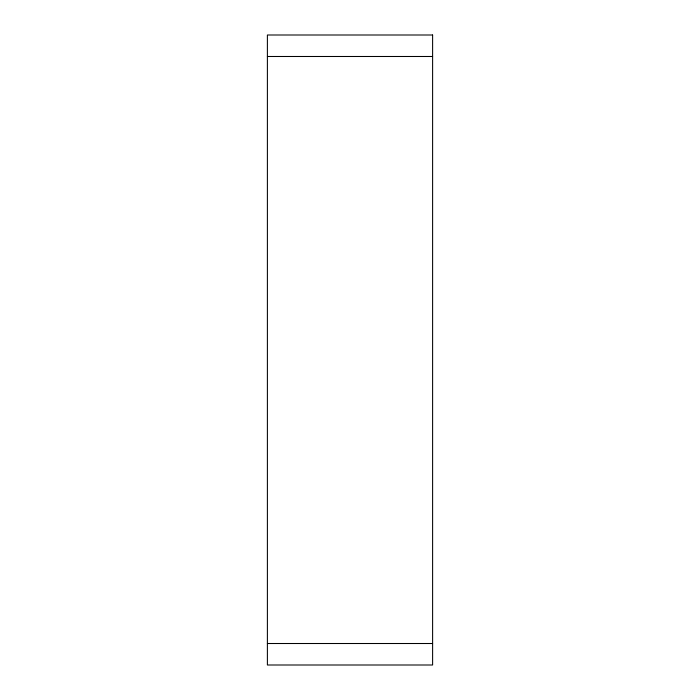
<?xml version="1.0" encoding="UTF-8"?>
<svg xmlns="http://www.w3.org/2000/svg" width="700" height="700" viewBox="0 0 700 700"><rect width="100%" height="100%" fill="white"/><g stroke="black" fill="none" stroke-linecap="round" stroke-linejoin="round"><path stroke-width="1.05" d="M267.391 56.49L432.609 56.49M267.391 643.51L432.609 643.51M432.609 35L267.391 35L267.391 665L432.609 665L432.609 35"/></g></svg>
